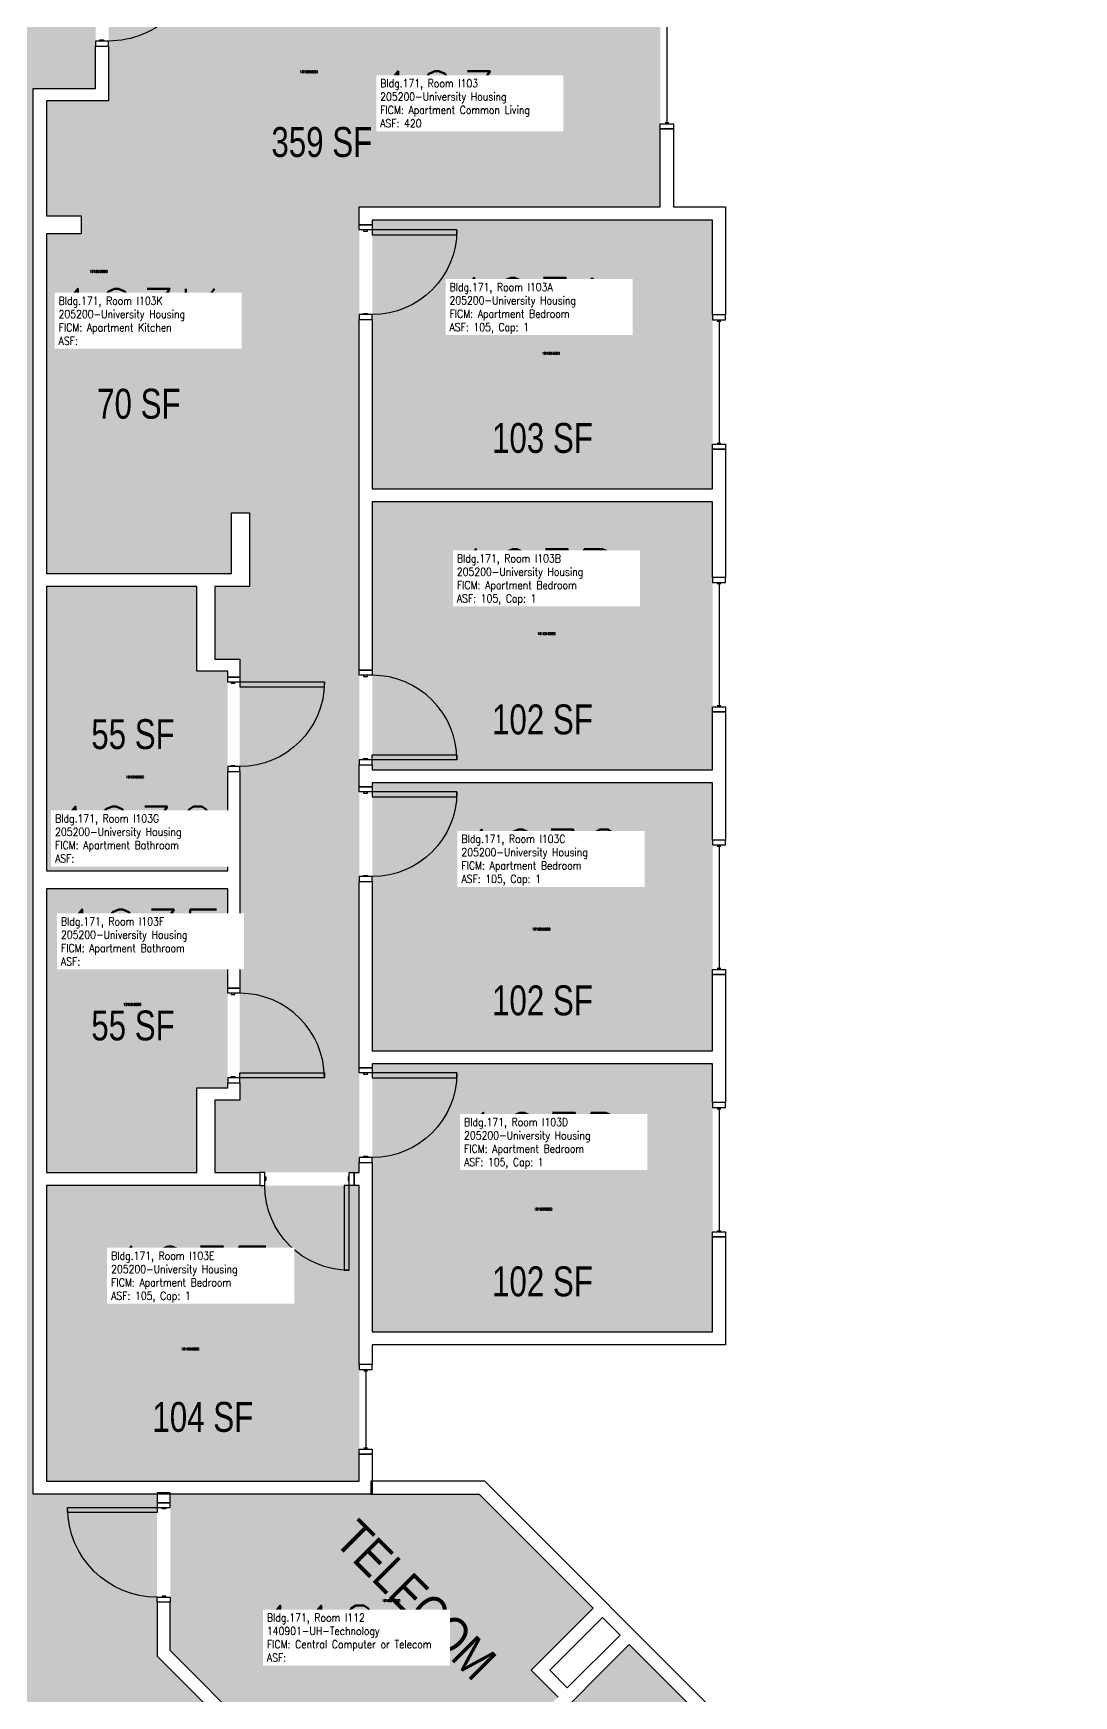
# Model space of a CAD drawing. Header units: inches. Extents: x 79 to 1966, y -19 to 1892.
# Drawn here: x 418 to 836, y 768 to 1436 of the extents above; entities that cross this region are included whole.
import ezdxf
from ezdxf.enums import TextEntityAlignment as Align

# ---------------------------------------------------------------- set-up
doc = ezdxf.new("R2010")
doc.units = ezdxf.units.IN
doc.header["$LTSCALE"] = 48
doc.header["$MEASUREMENT"] = 0
for name, color, linetype in [('A-AREA-IDEN', 1, 'Continuous'), ('A-DOOR', 2, 'Continuous'), ('A-GLAZ', 152, 'Continuous'), ('A-IDEN-RNUM', 7, 'Continuous'), ('A-IDEN-SNUM', 4, 'Continuous'), ('A-IDEN-VNUM', 4, 'Continuous'), ('A-WALL', 5, 'Continuous'), ('AREA-TEXT', 3, 'Continuous'), ('Rooms-Category-Color', 7, 'Continuous'), ('Rooms-College-Color', 7, 'Continuous'), ('Rooms-Department-Color', 7, 'Continuous'), ('Rooms-Division-Color', 7, 'Continuous'), ('Rooms-Information', 7, 'Continuous')]:
    doc.layers.add(name, color=color, linetype=linetype)
doc.styles.add('AREA', font='arial.ttf', dxfattribs={"width": 0.75, "height": 12})
doc.styles.add('ROOMSNUMBER', font='txt.shx', dxfattribs={"height": 0.03})
doc.styles.add('ROOMVNUMBER', font='simplex.shx', dxfattribs={"width": 0.85})
doc.styles.get("Standard").update_dxf_attribs({"font": 'ARIALN.TTF'})

msp = doc.modelspace()

# ---------------------------------------------------------------- hatches: boundary and pattern name
at = {"layer": 'Rooms-Category-Color', "true_color": 0xadadad}
for points in [[(357.57, 809.24), (357.57, 1175.12), (332.57, 1175.12), (332.57, 1257.44), (357.57, 1257.44), (357.57, 1441.48), (332.57, 1441.48), (332.57, 1507.21), (417.54, 1507.21), (417.54, 1473.12), (442.54, 1473.12), (442.54, 1413.99), (417.54, 1413.99), (417.54, 849.34)], [(357.57, 809.24), (417.54, 849.34), (467.31, 849.34), (467.31, 784.34), (835.7, 415.95), (793.27, 373.53), (710.27, 456.54), (692.59, 438.86), (634.38, 497.07), (652.05, 514.75)], [(563.55, 695.53), (696.49, 562.59), (790.01, 656.12), (657.08, 789.05)]]:
    msp.add_hatch(color=253, dxfattribs=at).paths.add_polyline_path(points)
at = {"layer": 'Rooms-Category-Color', "true_color": 0x728ef3}
for points in [[(422.79, 1501.96), (499.54, 1501.96), (499.54, 1477.99), (487.79, 1477.99), (487.79, 1473.12), (504.42, 1473.12), (504.42, 1501.96), (669.54, 1501.96), (669.54, 1366.46), (548.54, 1366.46), (548.54, 978.59), (490.54, 978.59), (490.54, 1007.71), (500.54, 1007.71), (500.54, 1184.79), (490.54, 1184.79), (490.54, 1213.92), (504.41, 1213.92), (504.41, 1243.54), (497.16, 1243.54), (497.16, 1355.67), (436.79, 1355.67), (436.79, 1362.92), (422.79, 1362.92), (422.79, 1409.12), (447.79, 1409.12), (447.79, 1473.12), (449.79, 1473.12), (449.79, 1477.99), (422.79, 1477.99)], [(553.79, 1253.21), (553.79, 1361.21), (690.54, 1361.21), (690.54, 1253.21), (554.23, 1253.22)], [(422.79, 1355.67), (497.16, 1355.67), (497.16, 1219.17), (422.79, 1219.17)], [(553.79, 1140.34), (553.79, 1247.96), (690.53, 1247.97), (690.54, 1140.34), (554.23, 1140.35)], [(422.79, 1099.73), (422.79, 1213.91), (483.29, 1213.91), (483.29, 1179.91), (495.67, 1179.91), (495.67, 1099.73)], [(553.79, 1135.09), (553.79, 1027.46), (690.54, 1027.46), (690.53, 1135.1), (554.23, 1135.1)], [(495.67, 1012.59), (495.67, 1092.48), (422.79, 1092.48), (422.79, 978.59), (483.29, 978.59), (483.29, 1012.59)], [(553.79, 1022.21), (553.79, 914.59), (690.54, 914.59), (690.53, 1022.22), (554.23, 1022.22)], [(548.54, 854.6), (422.79, 854.59), (422.79, 973.34), (548.54, 973.34)]]:
    msp.add_hatch(color=171, dxfattribs=at).paths.add_polyline_path(points)
at = {"layer": 'Rooms-Category-Color', "true_color": 0xe3c5e1}
msp.add_hatch(color=254, dxfattribs=at).paths.add_polyline_path([(472.56, 849.34), (472.56, 786.52), (559.84, 699.24), (628.44, 767.84), (617.66, 778.62), (642.58, 803.55), (596.79, 849.34)])
at = {"layer": 'Rooms-College-Color', "true_color": 0xadadad}
for points in [[(357.57, 809.24), (357.57, 1175.12), (332.57, 1175.12), (332.57, 1257.44), (357.57, 1257.44), (357.57, 1441.48), (332.57, 1441.48), (332.57, 1507.21), (417.54, 1507.21), (417.54, 1473.12), (442.54, 1473.12), (442.54, 1413.99), (417.54, 1413.99), (417.54, 849.34)], [(422.79, 1501.96), (499.54, 1501.96), (499.54, 1477.99), (487.79, 1477.99), (487.79, 1473.12), (504.42, 1473.12), (504.42, 1501.96), (669.54, 1501.96), (669.54, 1366.46), (548.54, 1366.46), (548.54, 978.59), (490.54, 978.59), (490.54, 1007.71), (500.54, 1007.71), (500.54, 1184.79), (490.54, 1184.79), (490.54, 1213.92), (504.41, 1213.92), (504.41, 1243.54), (497.16, 1243.54), (497.16, 1355.67), (436.79, 1355.67), (436.79, 1362.92), (422.79, 1362.92), (422.79, 1409.12), (447.79, 1409.12), (447.79, 1473.12), (449.79, 1473.12), (449.79, 1477.99), (422.79, 1477.99)], [(553.79, 1253.21), (553.79, 1361.21), (690.54, 1361.21), (690.54, 1253.21), (554.23, 1253.22)], [(422.79, 1355.67), (497.16, 1355.67), (497.16, 1219.17), (422.79, 1219.17)], [(553.79, 1140.34), (553.79, 1247.96), (690.53, 1247.97), (690.54, 1140.34), (554.23, 1140.35)], [(422.79, 1099.73), (422.79, 1213.91), (483.29, 1213.91), (483.29, 1179.91), (495.67, 1179.91), (495.67, 1099.73)], [(553.79, 1135.09), (553.79, 1027.46), (690.54, 1027.46), (690.53, 1135.1), (554.23, 1135.1)], [(495.67, 1012.59), (495.67, 1092.48), (422.79, 1092.48), (422.79, 978.59), (483.29, 978.59), (483.29, 1012.59)], [(553.79, 1022.21), (553.79, 914.59), (690.54, 914.59), (690.53, 1022.22), (554.23, 1022.22)], [(548.54, 854.6), (422.79, 854.59), (422.79, 973.34), (548.54, 973.34)], [(357.57, 809.24), (417.54, 849.34), (467.31, 849.34), (467.31, 784.34), (835.7, 415.95), (793.27, 373.53), (710.27, 456.54), (692.59, 438.86), (634.38, 497.07), (652.05, 514.75)], [(472.56, 849.34), (472.56, 786.52), (559.84, 699.24), (628.44, 767.84), (617.66, 778.62), (642.58, 803.55), (596.79, 849.34)], [(563.55, 695.53), (696.49, 562.59), (790.01, 656.12), (657.08, 789.05)]]:
    msp.add_hatch(color=253, dxfattribs=at).paths.add_polyline_path(points)
at = {"layer": 'Rooms-Department-Color', "true_color": 0xacacac}
for points in [[(357.57, 809.24), (357.57, 1175.12), (332.57, 1175.12), (332.57, 1257.44), (357.57, 1257.44), (357.57, 1441.48), (332.57, 1441.48), (332.57, 1507.21), (417.54, 1507.21), (417.54, 1473.12), (442.54, 1473.12), (442.54, 1413.99), (417.54, 1413.99), (417.54, 849.34)], [(357.57, 809.24), (417.54, 849.34), (467.31, 849.34), (467.31, 784.34), (835.7, 415.95), (793.27, 373.53), (710.27, 456.54), (692.59, 438.86), (634.38, 497.07), (652.05, 514.75)], [(563.55, 695.53), (696.49, 562.59), (790.01, 656.12), (657.08, 789.05)]]:
    msp.add_hatch(color=253, dxfattribs=at).paths.add_polyline_path(points)
at = {"layer": 'Rooms-Department-Color', "true_color": 0x604aed}
for points in [[(422.79, 1501.96), (499.54, 1501.96), (499.54, 1477.99), (487.79, 1477.99), (487.79, 1473.12), (504.42, 1473.12), (504.42, 1501.96), (669.54, 1501.96), (669.54, 1366.46), (548.54, 1366.46), (548.54, 978.59), (490.54, 978.59), (490.54, 1007.71), (500.54, 1007.71), (500.54, 1184.79), (490.54, 1184.79), (490.54, 1213.92), (504.41, 1213.92), (504.41, 1243.54), (497.16, 1243.54), (497.16, 1355.67), (436.79, 1355.67), (436.79, 1362.92), (422.79, 1362.92), (422.79, 1409.12), (447.79, 1409.12), (447.79, 1473.12), (449.79, 1473.12), (449.79, 1477.99), (422.79, 1477.99)], [(553.79, 1253.21), (553.79, 1361.21), (690.54, 1361.21), (690.54, 1253.21), (554.23, 1253.22)], [(422.79, 1355.67), (497.16, 1355.67), (497.16, 1219.17), (422.79, 1219.17)], [(553.79, 1140.34), (553.79, 1247.96), (690.53, 1247.97), (690.54, 1140.34), (554.23, 1140.35)], [(422.79, 1099.73), (422.79, 1213.91), (483.29, 1213.91), (483.29, 1179.91), (495.67, 1179.91), (495.67, 1099.73)], [(553.79, 1135.09), (553.79, 1027.46), (690.54, 1027.46), (690.53, 1135.1), (554.23, 1135.1)], [(495.67, 1012.59), (495.67, 1092.48), (422.79, 1092.48), (422.79, 978.59), (483.29, 978.59), (483.29, 1012.59)], [(553.79, 1022.21), (553.79, 914.59), (690.54, 914.59), (690.53, 1022.22), (554.23, 1022.22)], [(548.54, 854.6), (422.79, 854.59), (422.79, 973.34), (548.54, 973.34)], [(472.56, 849.34), (472.56, 786.52), (559.84, 699.24), (628.44, 767.84), (617.66, 778.62), (642.58, 803.55), (596.79, 849.34)]]:
    msp.add_hatch(color=173, dxfattribs=at).paths.add_polyline_path(points)
at = {"layer": 'Rooms-Division-Color', "true_color": 0xadadad}
for points in [[(357.57, 809.24), (357.57, 1175.12), (332.57, 1175.12), (332.57, 1257.44), (357.57, 1257.44), (357.57, 1441.48), (332.57, 1441.48), (332.57, 1507.21), (417.54, 1507.21), (417.54, 1473.12), (442.54, 1473.12), (442.54, 1413.99), (417.54, 1413.99), (417.54, 849.34)], [(357.57, 809.24), (417.54, 849.34), (467.31, 849.34), (467.31, 784.34), (835.7, 415.95), (793.27, 373.53), (710.27, 456.54), (692.59, 438.86), (634.38, 497.07), (652.05, 514.75)], [(563.55, 695.53), (696.49, 562.59), (790.01, 656.12), (657.08, 789.05)]]:
    msp.add_hatch(color=253, dxfattribs=at).paths.add_polyline_path(points)
at = {"layer": 'Rooms-Division-Color', "true_color": 0x604aed}
for points in [[(422.79, 1501.96), (499.54, 1501.96), (499.54, 1477.99), (487.79, 1477.99), (487.79, 1473.12), (504.42, 1473.12), (504.42, 1501.96), (669.54, 1501.96), (669.54, 1366.46), (548.54, 1366.46), (548.54, 978.59), (490.54, 978.59), (490.54, 1007.71), (500.54, 1007.71), (500.54, 1184.79), (490.54, 1184.79), (490.54, 1213.92), (504.41, 1213.92), (504.41, 1243.54), (497.16, 1243.54), (497.16, 1355.67), (436.79, 1355.67), (436.79, 1362.92), (422.79, 1362.92), (422.79, 1409.12), (447.79, 1409.12), (447.79, 1473.12), (449.79, 1473.12), (449.79, 1477.99), (422.79, 1477.99)], [(553.79, 1253.21), (553.79, 1361.21), (690.54, 1361.21), (690.54, 1253.21), (554.23, 1253.22)], [(422.79, 1355.67), (497.16, 1355.67), (497.16, 1219.17), (422.79, 1219.17)], [(553.79, 1140.34), (553.79, 1247.96), (690.53, 1247.97), (690.54, 1140.34), (554.23, 1140.35)], [(422.79, 1099.73), (422.79, 1213.91), (483.29, 1213.91), (483.29, 1179.91), (495.67, 1179.91), (495.67, 1099.73)], [(553.79, 1135.09), (553.79, 1027.46), (690.54, 1027.46), (690.53, 1135.1), (554.23, 1135.1)], [(495.67, 1012.59), (495.67, 1092.48), (422.79, 1092.48), (422.79, 978.59), (483.29, 978.59), (483.29, 1012.59)], [(553.79, 1022.21), (553.79, 914.59), (690.54, 914.59), (690.53, 1022.22), (554.23, 1022.22)], [(548.54, 854.6), (422.79, 854.59), (422.79, 973.34), (548.54, 973.34)], [(472.56, 849.34), (472.56, 786.52), (559.84, 699.24), (628.44, 767.84), (617.66, 778.62), (642.58, 803.55), (596.79, 849.34)]]:
    msp.add_hatch(color=173, dxfattribs=at).paths.add_polyline_path(points)

# ---------------------------------------------------------------- linework, layer by layer
at = {"layer": 'A-DOOR'}
for p, q in [((431.31, 841.96), (431.31, 843.96)), ((431.31, 843.96), (467.31, 843.96)), ((467.31, 841.96), (431.31, 841.96)), ((472.56, 845.96), (467.31, 845.96)), ((467.31, 845.96), (467.31, 843.96)), ((467.31, 843.96), (467.31, 841.96)), ((467.31, 843.96), (472.56, 843.96)), ((469.31, 843.46), (469.31, 843.96)), ((469.31, 843.96), (470.81, 843.96)), ((470.81, 843.46), (469.31, 843.46)), ((470.81, 843.96), (470.81, 843.46)), ((472.56, 843.96), (472.56, 845.96)), ((470.81, 808.46), (469.31, 808.46)), ((469.31, 808.46), (469.31, 807.96)), ((470.81, 807.96), (470.81, 808.46)), ((467.31, 805.96), (467.31, 807.96)), ((467.31, 807.96), (472.56, 807.96)), ((472.56, 805.96), (467.31, 805.96)), ((469.31, 807.96), (470.81, 807.96)), ((472.56, 807.96), (472.56, 805.96))]:
    msp.add_line(p, q, dxfattribs=at)
for points in [[(442.54, 1433.09), (442.54, 1431.09), (447.79, 1431.09), (447.79, 1433.09)], [(444.29, 1433.09), (444.29, 1433.59), (445.79, 1433.59), (445.79, 1433.09)], [(548.54, 1357.21), (548.54, 1359.21), (553.79, 1359.21), (553.79, 1357.21)], [(550.29, 1357.21), (550.29, 1356.71), (551.79, 1356.71), (551.79, 1357.21)], [(553.79, 1357.21), (553.79, 1355.21), (587.79, 1355.21), (587.79, 1357.21)], [(548.54, 1323.21), (548.54, 1321.21), (553.79, 1321.21), (553.79, 1323.21)], [(550.29, 1323.21), (550.29, 1323.71), (551.79, 1323.71), (551.79, 1323.21)], [(495.67, 1175.62), (495.67, 1177.62), (500.54, 1177.62), (500.54, 1175.62)], [(497.04, 1175.62), (497.04, 1175.12), (498.54, 1175.12), (498.54, 1175.62)], [(500.54, 1175.62), (500.54, 1173.62), (534.54, 1173.62), (534.54, 1175.62)], [(548.54, 1178.34), (548.54, 1180.34), (553.79, 1180.34), (553.79, 1178.34)], [(550.29, 1178.34), (550.29, 1177.84), (551.79, 1177.84), (551.79, 1178.34)], [(497.04, 1141.62), (497.04, 1142.12), (498.54, 1142.12), (498.54, 1141.62)], [(548.54, 1144.34), (548.54, 1142.34), (553.79, 1142.34), (553.79, 1144.34)], [(550.29, 1144.34), (550.29, 1144.84), (551.79, 1144.84), (551.79, 1144.34)], [(553.79, 1144.34), (553.79, 1146.34), (587.79, 1146.34), (587.79, 1144.34)], [(495.67, 1141.62), (495.67, 1139.62), (500.54, 1139.62), (500.54, 1141.62)], [(548.54, 1131.46), (548.54, 1133.46), (553.79, 1133.46), (553.79, 1131.46)], [(550.29, 1131.46), (550.29, 1130.96), (551.79, 1130.96), (551.79, 1131.46)], [(553.79, 1131.46), (553.79, 1129.46), (587.79, 1129.46), (587.79, 1131.46)], [(548.54, 1097.46), (548.54, 1095.46), (553.79, 1095.46), (553.79, 1097.46)], [(550.29, 1097.46), (550.29, 1097.96), (551.79, 1097.96), (551.79, 1097.46)], [(495.67, 1050.59), (495.67, 1052.59), (500.54, 1052.59), (500.54, 1050.59)], [(497.04, 1050.59), (497.04, 1050.09), (498.54, 1050.09), (498.54, 1050.59)], [(495.67, 1016.59), (495.67, 1014.59), (500.54, 1014.59), (500.54, 1016.59)], [(497.04, 1016.59), (497.04, 1017.09), (498.54, 1017.09), (498.54, 1016.59)], [(500.54, 1016.59), (500.54, 1018.59), (534.54, 1018.59), (534.54, 1016.59)], [(548.54, 1018.59), (548.54, 1020.59), (553.79, 1020.59), (553.79, 1018.59)], [(550.29, 1018.59), (550.29, 1018.09), (551.79, 1018.09), (551.79, 1018.59)], [(553.79, 1018.59), (553.79, 1016.59), (587.79, 1016.59), (587.79, 1018.59)], [(548.54, 984.59), (548.54, 982.59), (553.79, 982.59), (553.79, 984.59)], [(550.29, 984.59), (550.29, 985.09), (551.79, 985.09), (551.79, 984.59)], [(510.54, 978.59), (508.54, 978.59), (508.54, 973.34), (510.54, 973.34)], [(510.54, 976.84), (511.04, 976.84), (511.04, 975.34), (510.54, 975.34)], [(544.54, 976.84), (544.04, 976.84), (544.04, 975.34), (544.54, 975.34)], [(544.54, 978.59), (546.54, 978.59), (546.54, 973.34), (544.54, 973.34)], [(544.54, 973.34), (542.54, 973.34), (542.54, 939.34), (544.54, 939.34)]]:
    msp.add_lwpolyline(points, close=True, dxfattribs=at)
at = {"layer": 'A-DOOR', "extrusion": (0, 0, -1)}
for centre, radius, start, end in [((-447.79, 1469.09), 36, 225, 270), ((-553.79, 1357.21), 34, 180, 270), ((-500.54, 1175.62), 34, 180, 270), ((-553.79, 1131.46), 34, 180, 270), ((-553.79, 1018.59), 34, 180, 270), ((-544.54, 973.34), 34, 270, 0), ((-467.31, 843.96), 36, 270, 360)]:
    msp.add_arc(centre, radius, start, end, dxfattribs=at)
at = {"layer": 'A-DOOR'}
for centre in [(553.79, 1144.34), (500.54, 1016.59)]:
    msp.add_arc(centre, 34, 0, 90, dxfattribs=at)
at = {"layer": 'A-GLAZ'}
for p, q in [((672.17, 1467.34), (672.17, 1400.34)), ((671.42, 1400.34), (672.92, 1400.34)), ((692.42, 1320.62), (693.92, 1320.62)), ((693.17, 1320.62), (693.17, 1271.62)), ((692.42, 1271.62), (693.92, 1271.62)), ((692.42, 1215.15), (693.92, 1215.15)), ((693.17, 1215.15), (693.17, 1166.15)), ((692.42, 1166.15), (693.92, 1166.15)), ((692.42, 1109.65), (693.92, 1109.65)), ((693.17, 1109.65), (693.17, 1060.65)), ((692.42, 1060.65), (693.92, 1060.65)), ((692.42, 1004.22), (693.92, 1004.22)), ((693.17, 1004.22), (693.17, 955.22)), ((692.42, 955.22), (693.92, 955.22)), ((550.42, 898.97), (551.92, 898.97)), ((551.17, 898.97), (551.17, 867.97)), ((550.42, 867.97), (551.92, 867.97))]:
    msp.add_line(p, q, dxfattribs=at)
for points in [[(674.79, 1399.84), (674.79, 1397.84), (669.54, 1397.84), (669.54, 1399.84)], [(695.79, 1321.12), (695.79, 1323.12), (690.54, 1323.12), (690.54, 1321.12)], [(695.79, 1271.12), (695.79, 1269.12), (690.54, 1269.12), (690.54, 1271.12)], [(695.79, 1215.65), (695.79, 1217.65), (690.54, 1217.65), (690.54, 1215.65)], [(695.79, 1165.65), (695.79, 1163.65), (690.54, 1163.65), (690.54, 1165.65)], [(695.79, 1110.15), (695.79, 1112.15), (690.54, 1112.15), (690.54, 1110.15)], [(695.79, 1060.15), (695.79, 1058.15), (690.54, 1058.15), (690.54, 1060.15)], [(695.79, 1004.72), (695.79, 1006.72), (690.54, 1006.72), (690.54, 1004.72)], [(695.79, 954.72), (695.79, 952.72), (690.54, 952.72), (690.54, 954.72)], [(553.79, 899.47), (553.79, 901.47), (548.54, 901.47), (548.54, 899.47)], [(553.79, 867.47), (553.79, 865.47), (548.54, 865.47), (548.54, 867.47)]]:
    msp.add_lwpolyline(points, close=True, dxfattribs=at)
at = {"layer": 'A-WALL'}
for p, q in [((442.54, 1413.99), (442.54, 1431.09)), ((442.54, 1431.09), (447.79, 1431.09)), ((447.79, 1431.09), (447.79, 1409.12)), ((417.54, 977.96), (417.54, 1413.99)), ((417.54, 1413.99), (442.54, 1413.99)), ((422.79, 1409.12), (422.79, 1362.92)), ((447.79, 1409.12), (422.79, 1409.12)), ((669.54, 1366.46), (669.54, 1397.84)), ((669.54, 1397.84), (674.79, 1397.84)), ((674.79, 1397.84), (674.79, 1366.46)), ((422.79, 1362.92), (436.79, 1362.92)), ((436.79, 1362.92), (436.79, 1355.67)), ((548.54, 1366.46), (669.54, 1366.46)), ((548.54, 1359.21), (548.54, 1366.46)), ((674.79, 1366.46), (695.79, 1366.46)), ((695.79, 1366.46), (695.79, 1323.12)), ((553.79, 1359.21), (548.54, 1359.21)), ((690.54, 1361.21), (553.79, 1361.21)), ((553.79, 1361.21), (553.79, 1359.21)), ((690.54, 1323.12), (690.54, 1361.21)), ((422.79, 1355.67), (422.79, 1219.17)), ((436.79, 1355.67), (422.79, 1355.67)), ((695.79, 1323.12), (690.54, 1323.12)), ((548.54, 1180.34), (548.54, 1321.21)), ((548.54, 1321.21), (553.79, 1321.21)), ((553.79, 1321.21), (553.79, 1253.21)), ((690.54, 1253.21), (690.54, 1269.12)), ((690.54, 1269.12), (695.79, 1269.12)), ((695.79, 1269.12), (695.79, 1217.65)), ((553.79, 1253.21), (690.54, 1253.21)), ((497.16, 1219.17), (497.16, 1243.54)), ((497.16, 1243.54), (504.41, 1243.54)), ((504.41, 1243.54), (504.41, 1213.92)), ((553.79, 1247.96), (553.79, 1180.34)), ((690.54, 1247.96), (553.79, 1247.96)), ((690.54, 1217.65), (690.54, 1247.96)), ((422.79, 1219.17), (497.16, 1219.17)), ((695.79, 1217.65), (690.54, 1217.65)), ((422.79, 1213.92), (422.79, 1099.73)), ((483.29, 1213.92), (422.79, 1213.92)), ((483.29, 1179.91), (483.29, 1213.92)), ((490.54, 1213.92), (490.54, 1184.79)), ((504.41, 1213.92), (490.54, 1213.92)), ((490.54, 1184.79), (500.54, 1184.79)), ((500.54, 1184.79), (500.54, 1177.62)), ((495.67, 1179.91), (483.29, 1179.91)), ((495.67, 1177.62), (495.67, 1179.91)), ((500.54, 1177.62), (495.67, 1177.62)), ((553.79, 1180.34), (548.54, 1180.34)), ((690.54, 1140.34), (690.54, 1163.65)), ((690.54, 1163.65), (695.79, 1163.65)), ((695.79, 1163.65), (695.79, 1112.15)), ((548.54, 1133.46), (548.54, 1142.34)), ((548.54, 1142.34), (553.79, 1142.34)), ((553.79, 1142.34), (553.79, 1140.34)), ((495.67, 1099.73), (495.67, 1139.62)), ((495.67, 1139.62), (500.54, 1139.62)), ((500.54, 1139.62), (500.54, 1052.59)), ((553.79, 1140.34), (690.54, 1140.34)), ((553.79, 1133.46), (548.54, 1133.46)), ((690.54, 1135.09), (553.79, 1135.09)), ((553.79, 1135.09), (553.79, 1133.46)), ((690.54, 1112.15), (690.54, 1135.09)), ((695.79, 1112.15), (690.54, 1112.15)), ((422.79, 1099.73), (495.67, 1099.73)), ((548.54, 1020.59), (548.54, 1095.46)), ((548.54, 1095.46), (553.79, 1095.46)), ((553.79, 1095.46), (553.79, 1027.46)), ((422.79, 1092.48), (422.79, 978.59)), ((495.67, 1092.48), (422.79, 1092.48)), ((495.67, 1052.59), (495.67, 1092.48)), ((690.54, 1027.46), (690.54, 1058.15)), ((690.54, 1058.15), (695.79, 1058.15)), ((695.79, 1058.15), (695.79, 1006.72)), ((500.54, 1052.59), (495.67, 1052.59)), ((553.79, 1027.46), (690.54, 1027.46)), ((690.54, 1022.21), (553.79, 1022.21)), ((553.79, 1022.21), (553.79, 1020.59)), ((690.54, 1006.72), (690.54, 1022.21)), ((553.79, 1020.59), (548.54, 1020.59)), ((483.29, 1012.59), (495.67, 1012.59)), ((483.29, 978.59), (483.29, 1012.59)), ((495.67, 1012.59), (495.67, 1014.59)), ((495.67, 1014.59), (500.54, 1014.59)), ((500.54, 1014.59), (500.54, 1007.71)), ((500.54, 1007.71), (490.54, 1007.71)), ((490.54, 1007.71), (490.54, 978.59)), ((695.79, 1006.72), (690.54, 1006.72)), ((548.54, 978.59), (548.54, 982.59)), ((548.54, 982.59), (553.79, 982.59)), ((553.79, 982.59), (553.79, 914.59)), ((417.54, 849.34), (417.54, 977.96)), ((422.79, 978.59), (483.29, 978.59)), ((490.54, 978.59), (508.54, 978.59)), ((508.54, 978.59), (508.54, 973.34)), ((546.54, 978.59), (548.54, 978.59)), ((546.54, 973.34), (546.54, 978.59)), ((508.54, 973.34), (422.79, 973.34)), ((422.79, 973.34), (422.79, 854.59)), ((548.54, 973.34), (546.54, 973.34)), ((548.54, 909.96), (548.54, 973.34)), ((690.54, 914.59), (690.54, 952.72)), ((690.54, 952.72), (695.79, 952.72)), ((695.79, 952.72), (695.79, 909.34)), ((548.54, 901.47), (548.54, 909.96)), ((553.79, 914.59), (690.54, 914.59)), ((695.79, 909.34), (553.79, 909.34)), ((553.79, 909.34), (553.79, 901.47)), ((553.79, 901.47), (548.54, 901.47)), ((548.54, 854.59), (548.54, 865.47)), ((548.54, 865.47), (553.79, 865.47)), ((553.79, 865.47), (553.79, 849.34)), ((553.79, 849.34), (417.54, 849.34)), ((422.79, 854.59), (548.54, 854.59)), ((467.31, 849.96), (467.31, 845.96)), ((472.56, 849.96), (467.31, 849.96)), ((472.56, 845.96), (472.56, 849.96)), ((598.97, 854.59), (553.17, 854.59)), ((553.17, 854.59), (553.17, 849.34)), ((553.17, 849.34), (596.79, 849.34)), ((596.79, 849.34), (642.58, 803.55)), ((797.88, 655.67), (598.97, 854.59)), ((467.31, 845.96), (472.56, 845.96)), ((467.31, 805.96), (467.31, 784.34)), ((472.56, 805.96), (467.31, 805.96)), ((472.56, 786.52), (472.56, 805.96)), ((642.58, 803.55), (617.66, 778.62)), ((625.08, 778.62), (646.29, 799.84)), ((646.29, 799.84), (653.37, 792.76)), ((563.55, 695.53), (657.08, 789.05)), ((653.37, 792.76), (632.15, 771.55)), ((657.08, 789.05), (790.46, 655.67)), ((467.31, 784.34), (580.61, 671.04)), ((559.84, 699.24), (472.56, 786.52)), ((617.66, 778.62), (628.44, 767.84)), ((632.15, 771.55), (625.08, 778.62))]:
    msp.add_line(p, q, dxfattribs=at)

# ---------------------------------------------------------------- texts
at = {"layer": 'A-AREA-IDEN'}
msp.add_text('TELECOM', height=14.4, rotation=315, dxfattribs=at).set_placement((566.3, 801.84), align=Align.CENTER)
at = {"layer": 'A-IDEN-RNUM', "style": 'ROOMSNUMBER', "width": 0.85}
for s, p in [('0103-00', (528.29, 1420.74)), ('0103-K0', (443.81, 1340.51)), ('0103-A0', (625.59, 1307.63)), ('0103-B0', (623.74, 1195.02)), ('0103-G0', (458.38, 1137.48)), ('0103-C0', (621.69, 1076.34)), ('0103-F0', (457.33, 1046.08)), ('0103-D0', (622.5, 963.89)), ('0103-E0', (480.59, 907.66)), ('0112-00', (561.36, 806.61))]:
    msp.add_text(s, height=1, dxfattribs=at).set_placement(p, align=Align.MIDDLE_CENTER)
at = {"layer": 'A-IDEN-SNUM', "style": 'ROOMSNUMBER', "width": 0.85}
for s, p in [('1710I10300', (528.29, 1420.74)), ('1710I103K0', (443.81, 1340.51)), ('1710I103A0', (625.59, 1307.63)), ('1710I103B0', (623.74, 1195.02)), ('1710I103G0', (458.38, 1137.48)), ('1710I103C0', (621.69, 1076.34)), ('1710I103F0', (457.33, 1046.08)), ('1710I103D0', (622.5, 963.89)), ('1710I103E0', (480.59, 907.66)), ('1710I11200', (561.36, 806.61))]:
    msp.add_text(s, height=1, dxfattribs=at).set_placement(p, align=Align.MIDDLE_CENTER)
at = {"layer": 'A-IDEN-VNUM', "style": 'ROOMVNUMBER', "width": 0.85}
for s, p in [('103', (579.73, 1409.69)), ('103A', (617.61, 1326.76)), ('103K', (459.59, 1322.32)), ('103B', (619.64, 1217.75)), ('103G', (458.63, 1114.36)), ('103C', (621.94, 1105.1)), ('103F', (460.08, 1073.02)), ('103D', (622.54, 991.35)), ('103E', (480.25, 937.64)), ('112', (532.36, 793.35))]:
    msp.add_text(s, height=22.5, dxfattribs=at).set_placement(p, align=Align.MIDDLE_CENTER)
at = {"layer": 'AREA-TEXT', "style": 'AREA', "width": 0.75}
for s, p in [('359 SF', (533.5, 1392.54)), ('70 SF', (459.97, 1287.42)), ('103 SF', (622.17, 1273.66)), ('102 SF', (622.17, 1160.6)), ('55 SF', (457.62, 1154.69)), ('102 SF', (622.17, 1047.73)), ('55 SF', (457.62, 1037.66)), ('102 SF', (622.17, 934.85)), ('104 SF', (485.67, 880.41))]:
    msp.add_text(s, height=12, dxfattribs=at).set_placement(p, align=Align.MIDDLE_CENTER)

# ---------------------------------------------------------------- next in the draw order: texts
at = {"layer": 'Rooms-Information', "char_height": 3.2143, "width": 72, "attachment_point": 7, "style": 'ROOMVNUMBER', "bg_fill": 3, "box_fill_scale": 1.5, "bg_fill_color": 256, "bg_fill_true_color": 13158600, "bg_fill_transparency": 0}
for s, insert in [('Bldg.171, Room I103^M^J205200-University Housing^M^JFICM: Apartment Common Living^M^JASF: 420', (556.96, 1398.44)), ('Bldg.171, Room I103A^M^J205200-University Housing^M^JFICM: Apartment Bedroom^M^JASF: 105, Cap: 1', (584.82, 1315.51)), ('Bldg.171, Room I103K^M^J205200-University Housing^M^JFICM: Apartment Kitchen^M^JASF: ', (427.71, 1311.07)), ('Bldg.171, Room I103B^M^J205200-University Housing^M^JFICM: Apartment Bedroom^M^JASF: 105, Cap: 1', (587.77, 1206.5)), ('Bldg.171, Room I103G^M^J205200-University Housing^M^JFICM: Apartment Bathroom^M^JASF: ', (426.3, 1103.11)), ('Bldg.171, Room I103C^M^J205200-University Housing^M^JFICM: Apartment Bedroom^M^JASF: 105, Cap: 1', (589.61, 1093.85)), ('Bldg.171, Room I103F^M^J205200-University Housing^M^JFICM: Apartment Bathroom^M^JASF: ', (428.66, 1061.77)), ('Bldg.171, Room I103D^M^J205200-University Housing^M^JFICM: Apartment Bedroom^M^JASF: 105, Cap: 1', (590.67, 980.1)), ('Bldg.171, Room I103E^M^J205200-University Housing^M^JFICM: Apartment Bedroom^M^JASF: 105, Cap: 1', (448.83, 926.39)), ('Bldg.171, Room I112^M^J140901-UH-Technology^M^JFICM: Central Computer or Telecom^M^JASF: ', (511.42, 782.1))]:
    msp.add_mtext(s, dxfattribs=dict(at, insert=insert))

doc.saveas('drawing.dxf')
